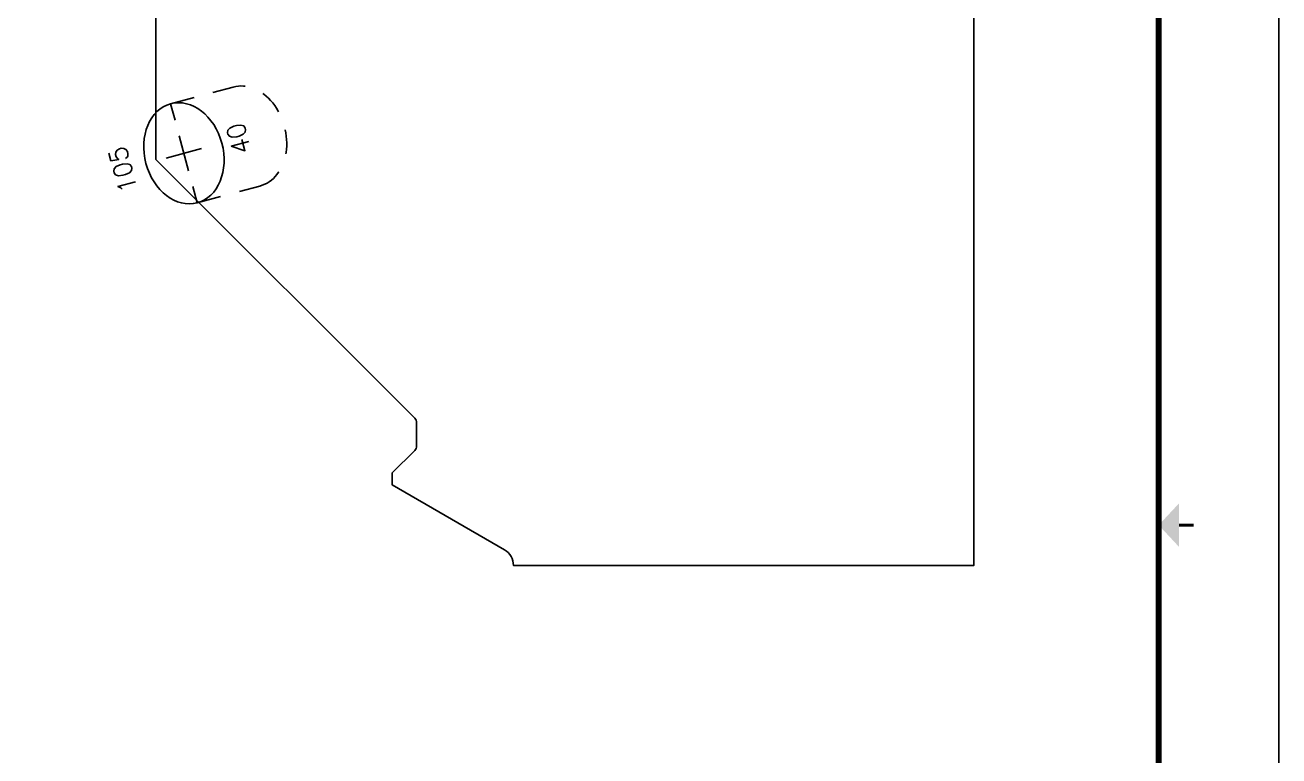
# Model space of a CAD drawing. Extents: x -22 to 22, y -21.4 to 26.8.
# Drawn here: x 15.53 to 22, y 7.31 to 11.08 of the extents above; entities that cross this region are included whole.
import ezdxf
from ezdxf.enums import TextEntityAlignment as Align

# ---------------------------------------------------------------- set-up
doc = ezdxf.new("R2010")
doc.units = 0
doc.header["$MEASUREMENT"] = 0
doc.linetypes.add('CENTER2', pattern=[1.125, 0.75, -0.125, 0.125, -0.125])
doc.linetypes.add('HIDDEN2', pattern=[0.1875, 0.125, -0.0625])
doc.layers.get('0').update_dxf_attribs({"linetype": 'CONTINUOUS'})
doc.layers.add('Blade1', color=30, linetype='CONTINUOUS', true_color=0xff7f00)
doc.layers.add('CLine', color=5, linetype='CENTER2')
doc.layers.add('Title Block', color=7, linetype='CONTINUOUS')
doc.styles.add('RomanS', font='romans')

# ---------------------------------------------------------------- blocks, each defined once
blk = doc.blocks.new('COT_cblock')
at = {"layer": 'Title Block', "color": 8}
blk.add_lwpolyline([(0, 0), (22, 0), (22, 17), (0, 17)], close=True, dxfattribs=at)
at = {"layer": 'Title Block', "const_width": 0.03}
blk.add_lwpolyline([(21.38, 16.25), (0.62, 16.25), (0.62, 0.75), (21.38, 0.75)], close=True, dxfattribs=at)
at = {"layer": 'Title Block', "const_width": 0.015}
blk.add_lwpolyline([(21.56, 8.5), (21.485, 8.5)], dxfattribs=at)
at = {"layer": 'Title Block'}
blk.add_solid([(21.485, 8.3875), (21.485, 8.6125), (21.38, 8.5)], dxfattribs=at)
at = {"layer": 'Title Block', "color": 1, "style": 'RomanS', "flags": 8}
for tag, p in [('FNAME', (0.37, 3.75)), ('REVDATE', (0.37, 2.25)), ('USER', (0.37, 0.75))]:
    blk.add_attdef(tag, text='', height=0.047, rotation=90, dxfattribs=at).set_placement(p, align=Align.BOTTOM_LEFT)
at = {"layer": 'Title Block', "color": 3, "style": 'RomanS', "flags": 8}
for tag, height, p in [('DRAWN', 0.11, (16.9503, 1.9844)), ('TITL1', 0.125, (19.587, 1.6835)), ('TITL2', 0.094, (19.587, 1.5143)), ('TITL3', 0.094, (19.587, 1.3739))]:
    blk.add_attdef(tag, text='', height=height, dxfattribs=at).set_placement(p, align=Align.MIDDLE_CENTER)
for tag, p in [('DDATE', (16.6059, 1.6718)), ('CHECK', (16.6059, 1.406)), ('MATRL', (16.6059, 1.1487)), ('PDATE', (16.6059, 0.8829)), ('SCALE', (18.1459, 0.8555)), ('SHEET', (20.2553, 0.8555))]:
    blk.add_attdef(tag, text='', height=0.094, dxfattribs=at).set_placement(p, align=Align.MIDDLE_LEFT)
for tag, p in [('FSCM#', (18.5872, 1.1213)), ('DWG#', (20.0595, 1.1213)), ('REV#', (21.2197, 1.1213))]:
    blk.add_attdef(tag, text='', height=0.094, dxfattribs=at).set_placement(p, align=Align.TOP_CENTER)
blk = doc.blocks.new('CMark')
at = {"layer": 'CLine'}
for p, q in [((0, 0.094), (0, -0.094)), ((-0.094, 0), (0.094, 0))]:
    blk.add_line(p, q, dxfattribs=at)
blk = doc.blocks.new('1313@40')
for p, q in [((-0.2645, 0), (-0.1769, 0)), ((0.1769, 0), (0.2645, 0))]:
    blk.add_line(p, q)
at = {"color": 8, "linetype": 'HIDDEN2'}
for p, q in [((-0.2645, 0), (-0.2645, -0.3342)), ((0.2645, 0), (0.2645, -0.3342))]:
    blk.add_line(p, q, dxfattribs=at)
blk.add_ellipse((0, 0), major_axis=(0.2645, 0), ratio=0.765974)
blk.add_ellipse((0, -0.3342), major_axis=(-0.2645, 0), ratio=0.765974, start_param=0, end_param=3.141593, dxfattribs=at)
blk.add_blockref('CMark', (0, 0))
at = {"style": 'RomanS'}
blk.add_text('40', height=0.094, dxfattribs=at).set_placement((0, -0.2916), align=Align.MIDDLE_CENTER)
blk.add_attdef('ANG', text='', height=0.094, dxfattribs=at).set_placement((0, 0.2511), align=Align.BOTTOM_CENTER)

msp = doc.modelspace()

# ---------------------------------------------------------------- linework, layer by layer
msp.add_lwpolyline([(18.00555, 8.37317, -0.2679492), (18.05242, 8.29198), (18.14367, 8.29198), (20.42742, 8.29198), (20.42742, 14.00791), (18.1594, 14.61562, 0.4931454), (16.27117, 13.16673), (16.20867, 12.38573), (16.20867, 10.38573), (17.54327, 9.05114, -0.1989124), (17.55242, 9.02904), (17.55242, 8.9074, -0.1989124), (17.54327, 8.8853), (17.42742, 8.76945), (17.42742, 8.70695)], format="xyb", close=True)
msp.add_lwpolyline([(18.00555, 8.37317, -0.2679492), (18.05242, 8.29198), (18.14367, 8.29198), (20.42742, 8.29198), (20.42742, 14.00791), (18.1594, 14.61562, 0.4931454), (16.27117, 13.16673), (16.20867, 12.38573), (16.20867, 10.38573), (17.54327, 9.05114, -0.1989124), (17.55242, 9.02904), (17.55242, 8.9074, -0.1989124), (17.54327, 8.8853), (17.42742, 8.76945), (17.42742, 8.70695)], format="xyb", close=True)

# ---------------------------------------------------------------- block references
at = {"layer": 'Blade1', "rotation": 105}
msp.add_blockref('1313@40', (16.3529, 10.41733), dxfattribs=at).add_auto_attribs({'ANG': '105'})
at = {"layer": 'CLine'}
msp.add_blockref('COT_cblock', (0, 0), dxfattribs=at)

doc.saveas('drawing.dxf')
